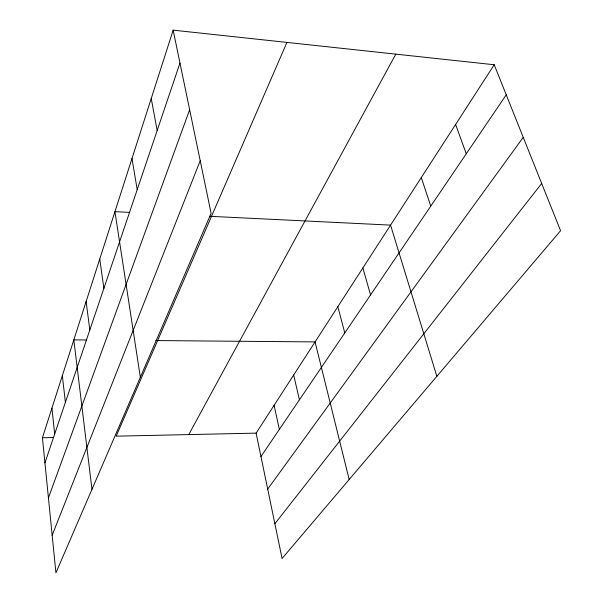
<?xml version="1.0" encoding="UTF-8"?>
<svg xmlns="http://www.w3.org/2000/svg" width="603" height="603" viewBox="0 0 603 603"><rect width="100%" height="100%" fill="white"/><g stroke="black" fill="none" stroke-linecap="round" stroke-linejoin="round"><path stroke-width="0.9" d="M173.151 30.15L211.118 213.319L55.921 572.85L42.429 437.763L173.151 30.15L494.211 64.747L560.571 230.715L282.068 558.514L256.117 433.127L494.211 64.747M44.939 462.893L179.965 63.036M48.436 497.905L189.651 109.746M52.167 535.268L200.219 160.752M286.922 42.406L116.183 436.165L256.117 433.127M188.762 434.59L395.802 54.142M260.956 456.539L506.241 94.837M267.694 489.086L523.238 137.341M274.87 523.743L541.682 183.478M42.429 437.763L53.622 437.522M86.742 339.986L73.822 339.873L91.973 489.327M155.755 340.567L315.067 341.909L349.175 479.528M129.735 212.392L114.939 211.668L140.341 377.29M209.625 216.289L390.556 225.115L436.851 376.332M455.612 124.459L466.255 153.795M421.286 177.576L430.768 206.128M362.885 267.928L370.551 294.927M337.846 306.671L344.788 332.916M293.669 375.028L299.427 399.812M274.086 405.322L279.362 429.396M151.232 98.5L157.179 130.527M131.982 158.529L137.213 189.659M99.744 259.041L103.882 288.355M86.116 301.538L89.824 329.969M62.35 375.639L65.38 402.359M51.933 408.125L54.685 434.032"/></g></svg>
